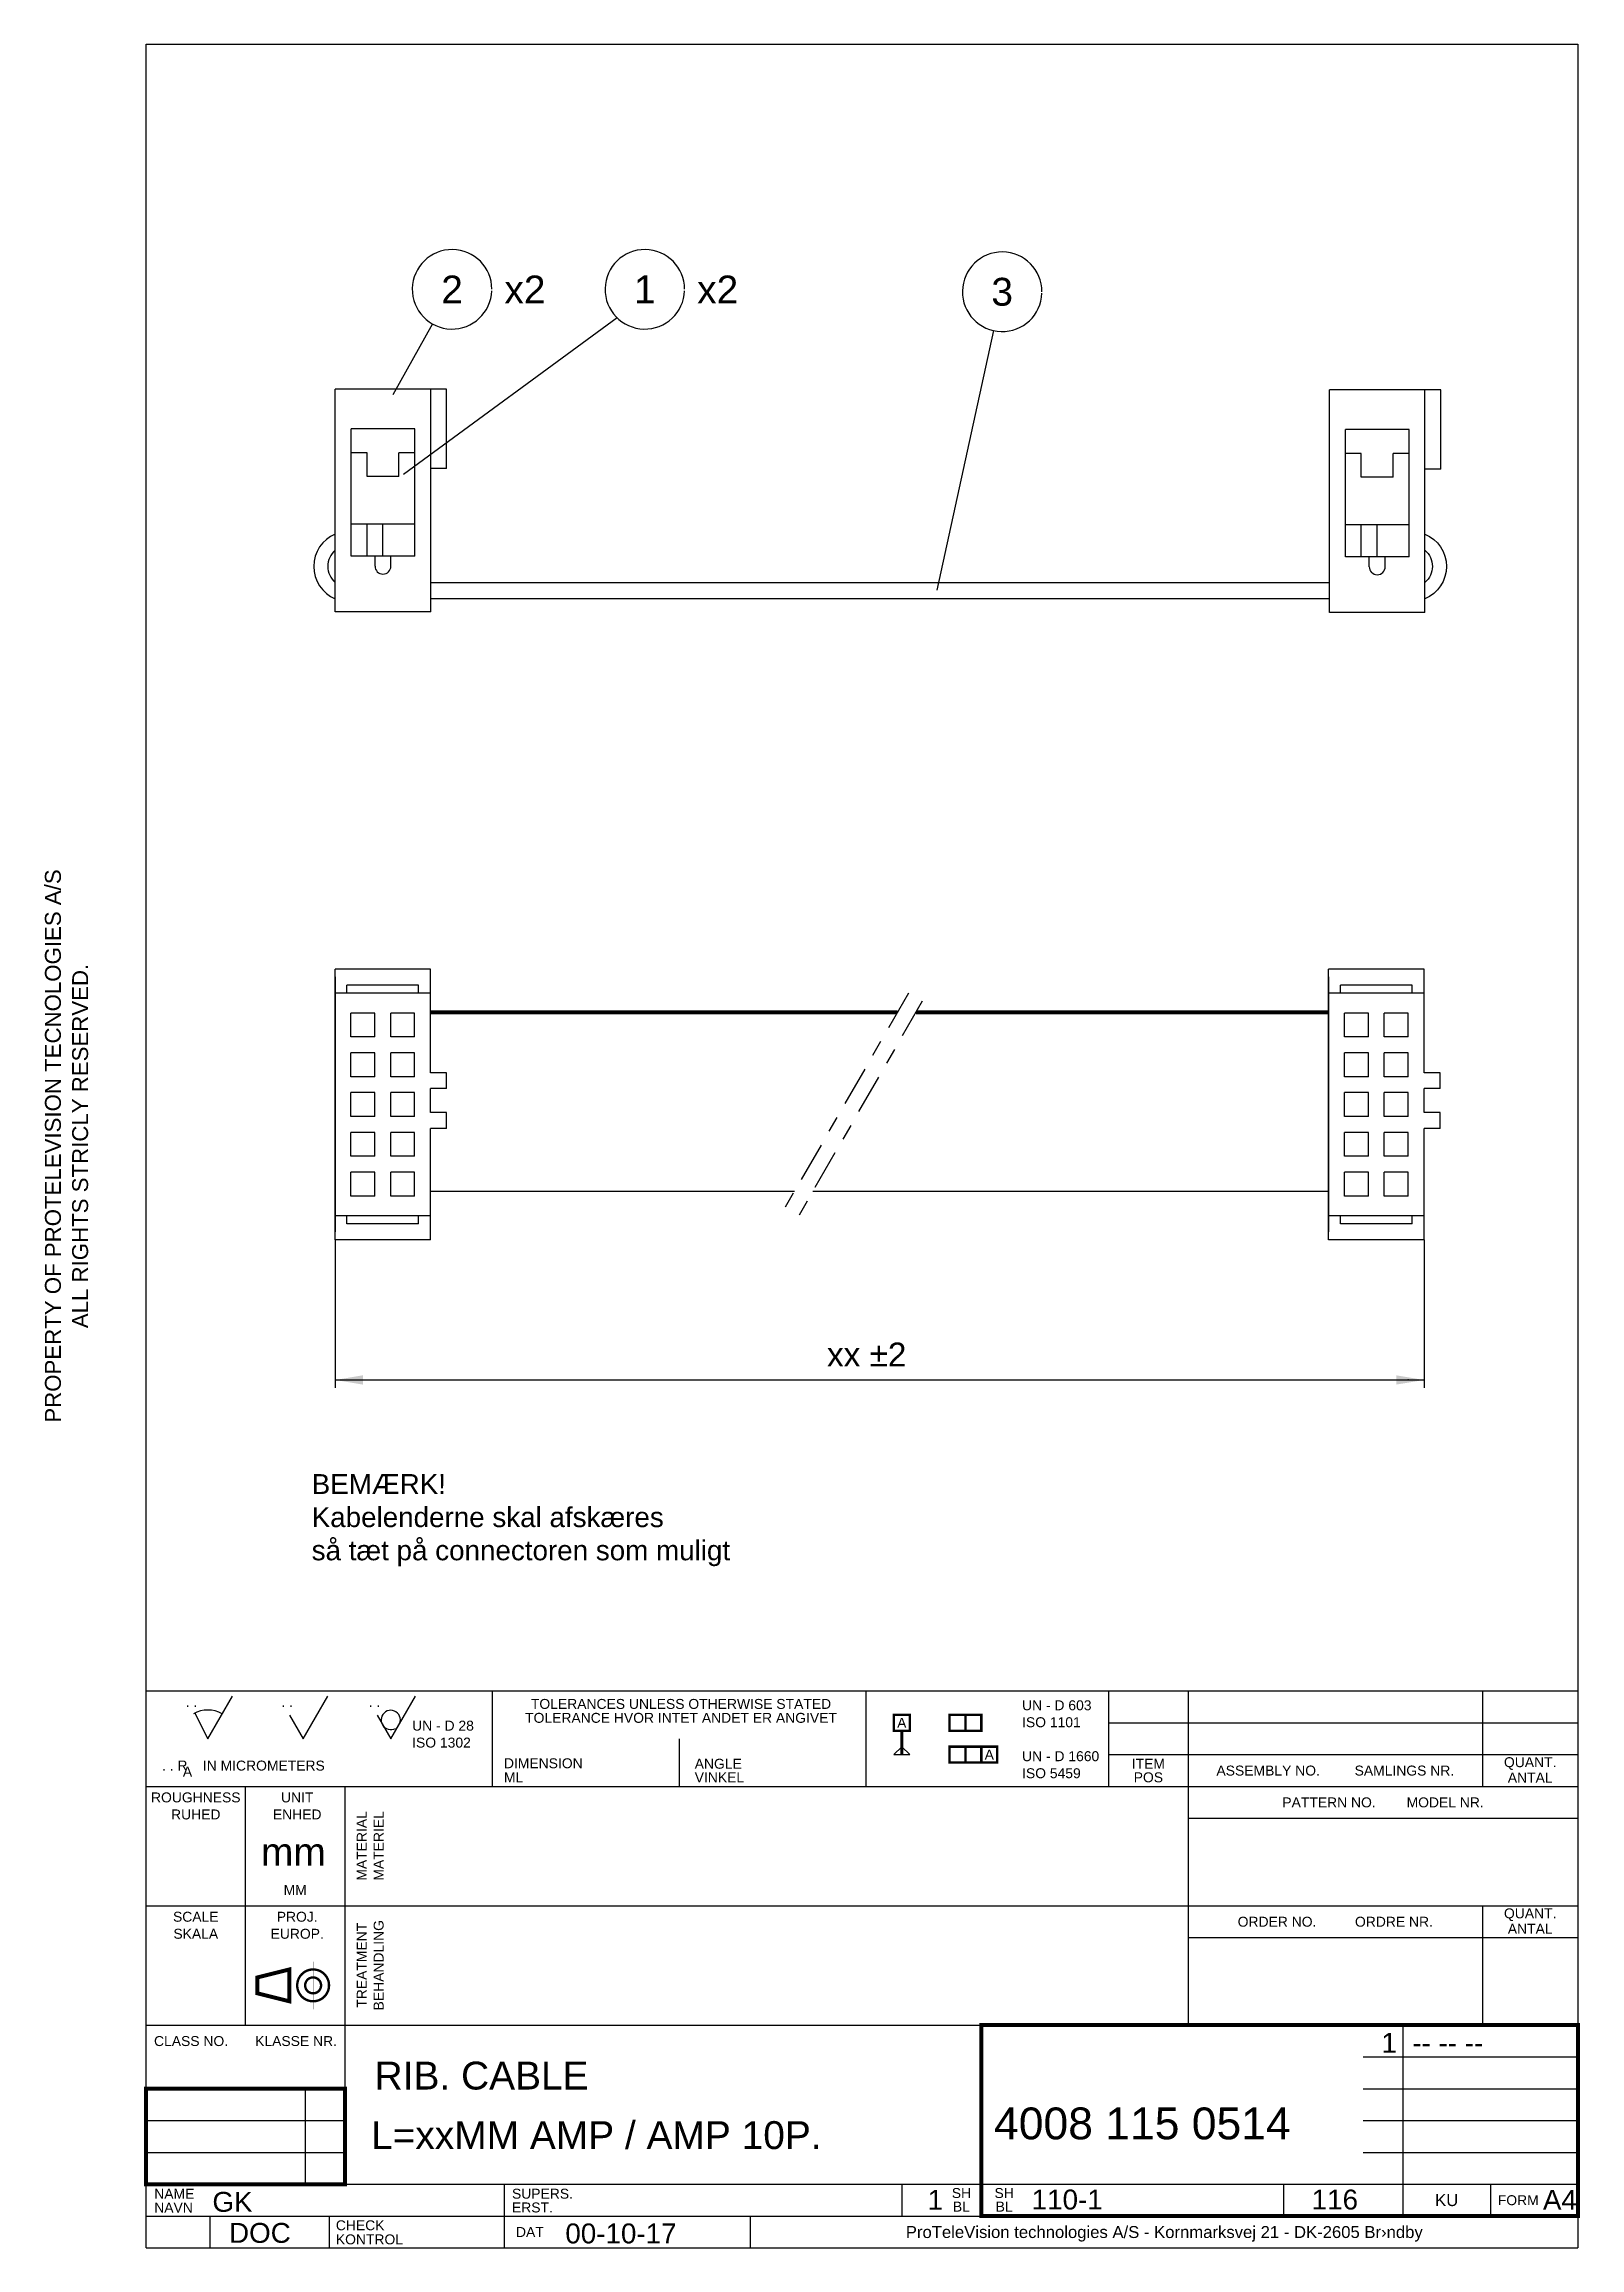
# Model space of a CAD drawing. Extents: x 7 to 200, y 10 to 287.
import ezdxf
from ezdxf.enums import TextEntityAlignment as Align

# ---------------------------------------------------------------- set-up
doc = ezdxf.new("R2010")
doc.units = 0
doc.header["$MEASUREMENT"] = 0
doc.linetypes.add('CENT', pattern=[11, 5, -2, 2, -2])
doc.linetypes.add('CENTER', pattern=[2, 1.25, -0.25, 0.25, -0.25])
doc.layers.add('110-1', color=10, linetype='CONTINUOUS')
doc.layers.add('110-1M', color=3, linetype='CONTINUOUS')
doc.styles.get("Standard").update_dxf_attribs({"font": ''})
doc.styles.get('Standard').set_extended_font_data('Arial')

# ---------------------------------------------------------------- blocks, each defined once
blk = doc.blocks.new('ACAD0774')
at = {"layer": '110-1M'}
for radius, start, end in [(4.4, 112.5396, 247.4604), (2.63, 129.8499, 230.1501)]:
    blk.add_arc((45.47, 238.75), radius, start, end, dxfattribs=at)

msp = doc.modelspace()

# ---------------------------------------------------------------- linework, layer by layer
at = {"layer": '110-1', "color": 1, "linetype": 'ByBlock'}
for p, q in [((43.76, 136.71), (43.76, 118.09)), ((180.65, 136.71), (180.65, 118.09)), ((43.76, 119.09), (180.65, 119.09))]:
    msp.add_line(p, q, dxfattribs=at)
at = {"layer": '110-1'}
for p, q in [((45, 67), (45, 50)), ((65, 18), (65, 14)), ((43, 14), (43, 10))]:
    msp.add_line(p, q, dxfattribs=at)
for points in [[(20, 10), (20, 287), (200, 287), (200, 10)], [(20, 80), (200, 80)], [(26.15, 77.23), (27.75, 74), (30.87, 79.37)], [(38.04, 76.97), (39.75, 74), (42.87, 79.37)], [(49.04, 76.97), (50.75, 74), (53.87, 79.37)], [(63.5, 80), (63.5, 68)], [(110.5, 80), (110.5, 68)], [(141, 80), (141, 68)], [(151, 80), (151, 38)], [(188, 80), (188, 68)], [(141, 76), (200, 76)], [(87, 74), (87, 68)], [(141, 72), (200, 72)], [(20, 68), (200, 68)], [(32.5, 38), (32.5, 68)], [(45, 68), (45, 18)], [(151.09, 64.01), (200.09, 64.01)], [(20, 53), (200, 53)], [(188, 53), (188, 38)], [(151, 49), (200, 49)], [(20, 38), (200, 38)], [(178, 38), (178, 14)], [(173, 34), (200, 34)], [(40, 30), (40, 18)], [(173, 30), (200, 30)], [(20, 26), (45, 26)], [(173, 26), (200, 26)], [(20, 22), (45, 22)], [(173, 22), (200, 22)], [(20, 18), (200, 18)], [(65, 18), (65, 10)], [(115, 18), (115, 14)], [(125, 18), (125, 14)], [(163, 18), (163, 14)], [(189, 18), (189, 14)], [(20, 14), (200, 14)], [(28, 14), (28, 10)], [(43, 14), (43, 10)], [(96, 10), (96, 14)], [(20, 10), (200, 10)]]:
    msp.add_lwpolyline(points, dxfattribs=at)
at = {"layer": '110-1', "color": 1}
for points in [[(79.23, 252.58), (52.36, 232.89)], [(56.02, 251.82), (51.02, 242.93)]]:
    msp.add_lwpolyline(points, dxfattribs=at)
at = {"layer": '110-1'}
for points, const_width in [([(114, 77), (116, 77), (116, 75), (114, 75)], 0.3), ([(121, 75), (123, 75), (123, 77), (121, 77)], 0.3), ([(123, 75), (125, 75), (125, 77), (123, 77)], 0.3), ([(121, 71), (123, 71), (123, 73), (121, 73)], 0.3), ([(123, 71), (125, 71), (125, 73), (123, 73)], 0.3), ([(125, 73), (127, 73), (127, 71), (125, 71)], 0.3), ([(125, 14), (200, 14), (200, 38), (125, 38)], 0.5)]:
    msp.add_lwpolyline(points, close=True, dxfattribs=dict(at, const_width=const_width))
for points, const_width in [([(115, 75), (115, 72)], 0.4), ([(34, 42), (38, 41), (38, 45), (34, 44), (34, 42)], 0.5), ([(20, 18), (45, 18), (45, 30), (20, 30), (20, 18)], 0.5)]:
    msp.add_lwpolyline(points, dxfattribs=dict(at, const_width=const_width))
msp.add_lwpolyline([(114, 72), (116, 72), (115, 73)], close=True, dxfattribs=at)
at = {"layer": '110-1', "color": 13, "const_width": 0.3}
for points in [[(39, 43, 1), (43, 43, 1)], [(40, 43, 1), (42, 43, 1)]]:
    msp.add_lwpolyline(points, format="xyb", close=True, dxfattribs=at)
at = {"layer": '110-1', "color": 2, "linetype": 'CENTER', "const_width": 0.02}
for points in [[(41, 46), (41, 40)], [(33, 43), (44, 43)]]:
    msp.add_lwpolyline(points, dxfattribs=at)
at = {"layer": '110-1', "color": 3}
for centre in [(58.47, 256.18), (82.7, 256.18)]:
    msp.add_arc(centre, 5, 0, 357.9436, dxfattribs=at)
at = {"layer": '110-1'}
for centre, radius, start, end in [((27.75, 74), 3.61, 59.8382, 119.8382), ((50.76, 76.36), 1.21, 306.4848, 299.2477)]:
    msp.add_arc(centre, radius, start, end, dxfattribs=at)
at = {"layer": '110-1', "color": 1, "linetype": 'ByBlock'}
msp.add_point((178.66, 119.09), dxfattribs=at)
msp.add_point((178.66, 119.09), dxfattribs=at)
for points in [[(47.26, 119.68), (47.26, 118.51), (43.76, 119.09)], [(177.15, 119.68), (177.15, 118.51), (180.65, 119.09)]]:
    msp.add_solid(points, dxfattribs=at)
at = {"layer": '110-1M', "color": 3}
for p, q in [((43.78, 215.64), (43.78, 243.64)), ((57.78, 243.64), (43.78, 243.64)), ((55.78, 215.64), (55.78, 243.64)), ((57.78, 233.64), (57.78, 243.64)), ((168.77, 215.56), (168.77, 243.56)), ((182.77, 243.56), (168.77, 243.56)), ((180.77, 215.56), (180.77, 243.56)), ((182.77, 233.56), (182.77, 243.56)), ((45.78, 222.64), (45.78, 238.64)), ((53.78, 238.64), (45.78, 238.64)), ((53.78, 222.64), (53.78, 238.64)), ((170.77, 222.56), (170.77, 238.56)), ((178.77, 238.56), (170.77, 238.56)), ((178.77, 222.56), (178.77, 238.56)), ((47.78, 235.64), (45.78, 235.64)), ((47.78, 232.64), (47.78, 235.64)), ((53.78, 235.64), (51.78, 235.64)), ((51.78, 232.64), (51.78, 235.64)), ((172.77, 235.56), (170.77, 235.56)), ((172.77, 232.56), (172.77, 235.56)), ((178.77, 235.56), (176.77, 235.56)), ((176.77, 232.56), (176.77, 235.56)), ((57.78, 233.64), (55.78, 233.64)), ((182.77, 233.56), (180.77, 233.56)), ((51.78, 232.64), (47.78, 232.64)), ((176.77, 232.56), (172.77, 232.56)), ((53.78, 226.64), (45.78, 226.64)), ((47.78, 222.64), (47.78, 226.64)), ((49.78, 222.64), (49.78, 226.64)), ((178.77, 226.56), (170.77, 226.56)), ((172.77, 222.56), (172.77, 226.56)), ((174.77, 222.56), (174.77, 226.56)), ((53.78, 222.64), (45.78, 222.64)), ((178.77, 222.56), (170.77, 222.56)), ((55.78, 215.64), (43.78, 215.64)), ((180.77, 215.56), (168.77, 215.56)), ((43.76, 136.71), (43.76, 170.71)), ((55.76, 170.71), (43.76, 170.71)), ((55.76, 157.71), (55.76, 170.71)), ((55.76, 157.71), (55.76, 170.71)), ((168.66, 136.71), (168.66, 170.71)), ((180.66, 170.71), (168.66, 170.71)), ((180.66, 157.71), (180.66, 170.71)), ((180.66, 157.71), (180.66, 170.71)), ((55.76, 167.71), (43.76, 167.71)), ((45.26, 167.71), (43.76, 167.71)), ((54.26, 168.71), (45.26, 168.71)), ((45.26, 167.71), (45.26, 168.71)), ((54.26, 167.71), (54.26, 168.71)), ((55.76, 167.71), (54.26, 167.71)), ((180.66, 167.71), (168.66, 167.71)), ((170.16, 167.71), (168.66, 167.71)), ((179.16, 168.71), (170.16, 168.71)), ((170.16, 167.71), (170.16, 168.71)), ((179.16, 167.71), (179.16, 168.71)), ((180.66, 167.71), (179.16, 167.71)), ((48.76, 165.21), (45.76, 165.21)), ((45.76, 162.21), (45.76, 165.21)), ((48.76, 162.21), (48.76, 165.21)), ((53.76, 165.21), (50.76, 165.21)), ((50.76, 162.21), (50.76, 165.21)), ((53.76, 162.21), (53.76, 165.21)), ((173.66, 165.21), (170.66, 165.21)), ((170.66, 162.21), (170.66, 165.21)), ((173.66, 162.21), (173.66, 165.21)), ((178.66, 165.21), (175.66, 165.21)), ((175.66, 162.21), (175.66, 165.21)), ((178.66, 162.21), (178.66, 165.21)), ((48.76, 162.21), (45.76, 162.21)), ((53.76, 162.21), (50.76, 162.21)), ((173.66, 162.21), (170.66, 162.21)), ((178.66, 162.21), (175.66, 162.21)), ((48.76, 160.21), (45.76, 160.21)), ((45.76, 157.21), (45.76, 160.21)), ((48.76, 157.21), (48.76, 160.21)), ((53.76, 160.21), (50.76, 160.21)), ((50.76, 157.21), (50.76, 160.21)), ((53.76, 157.21), (53.76, 160.21)), ((170.66, 157.21), (170.66, 160.21)), ((173.66, 160.21), (170.66, 160.21)), ((173.66, 157.21), (173.66, 160.21)), ((178.66, 160.21), (175.66, 160.21)), ((175.66, 157.21), (175.66, 160.21)), ((178.66, 157.21), (178.66, 160.21)), ((48.76, 157.21), (45.76, 157.21)), ((48.76, 155.21), (45.76, 155.21)), ((45.76, 152.21), (45.76, 155.21)), ((48.76, 152.21), (48.76, 155.21)), ((53.76, 157.21), (50.76, 157.21)), ((53.76, 155.21), (50.76, 155.21)), ((50.76, 152.21), (50.76, 155.21)), ((53.76, 152.21), (53.76, 155.21)), ((57.76, 157.71), (55.76, 157.71)), ((55.76, 152.71), (55.76, 155.71)), ((55.76, 152.71), (55.76, 155.71)), ((57.76, 155.71), (55.76, 155.71)), ((57.76, 155.71), (57.76, 157.71)), ((173.66, 157.21), (170.66, 157.21)), ((173.66, 155.21), (170.66, 155.21)), ((170.66, 152.21), (170.66, 155.21)), ((173.66, 152.21), (173.66, 155.21)), ((178.66, 157.21), (175.66, 157.21)), ((178.66, 155.21), (175.66, 155.21)), ((175.66, 152.21), (175.66, 155.21)), ((178.66, 152.21), (178.66, 155.21)), ((182.66, 157.71), (180.66, 157.71)), ((182.66, 155.71), (180.66, 155.71)), ((180.66, 152.71), (180.66, 155.71)), ((180.66, 152.71), (180.66, 155.71)), ((182.66, 155.71), (182.66, 157.71)), ((57.76, 152.71), (55.76, 152.71)), ((57.76, 150.71), (57.76, 152.71)), ((182.66, 152.71), (180.66, 152.71)), ((182.66, 150.71), (182.66, 152.71)), ((48.76, 152.21), (45.76, 152.21)), ((48.76, 150.21), (45.76, 150.21)), ((45.76, 147.21), (45.76, 150.21)), ((48.76, 147.21), (48.76, 150.21)), ((53.76, 152.21), (50.76, 152.21)), ((53.76, 150.21), (50.76, 150.21)), ((50.76, 147.21), (50.76, 150.21)), ((53.76, 147.21), (53.76, 150.21)), ((55.76, 136.71), (55.76, 150.71)), ((55.76, 138.71), (55.76, 150.71)), ((57.76, 150.71), (55.76, 150.71)), ((173.66, 152.21), (170.66, 152.21)), ((170.66, 147.21), (170.66, 150.21)), ((173.66, 150.21), (170.66, 150.21)), ((173.66, 147.21), (173.66, 150.21)), ((178.66, 152.21), (175.66, 152.21)), ((175.66, 147.21), (175.66, 150.21)), ((178.66, 150.21), (175.66, 150.21)), ((178.66, 147.21), (178.66, 150.21)), ((180.66, 138.71), (180.66, 150.71)), ((180.66, 136.71), (180.66, 150.71)), ((182.66, 150.71), (180.66, 150.71)), ((48.76, 147.21), (45.76, 147.21)), ((53.76, 147.21), (50.76, 147.21)), ((173.66, 147.21), (170.66, 147.21)), ((178.66, 147.21), (175.66, 147.21)), ((48.76, 145.21), (45.76, 145.21)), ((45.76, 142.21), (45.76, 145.21)), ((48.76, 142.21), (48.76, 145.21)), ((50.76, 142.21), (50.76, 145.21)), ((53.76, 145.21), (50.76, 145.21)), ((53.76, 142.21), (53.76, 145.21)), ((173.66, 145.21), (170.66, 145.21)), ((170.66, 142.21), (170.66, 145.21)), ((173.66, 142.21), (173.66, 145.21)), ((178.66, 145.21), (175.66, 145.21)), ((175.66, 142.21), (175.66, 145.21)), ((178.66, 142.21), (178.66, 145.21)), ((48.76, 142.21), (45.76, 142.21)), ((53.76, 142.21), (50.76, 142.21)), ((173.66, 142.21), (170.66, 142.21)), ((178.66, 142.21), (175.66, 142.21)), ((55.76, 139.71), (43.76, 139.71)), ((45.26, 139.71), (43.76, 139.71)), ((45.26, 138.71), (45.26, 139.71)), ((54.26, 138.71), (45.26, 138.71)), ((54.26, 138.71), (54.26, 139.71)), ((55.76, 139.71), (54.26, 139.71)), ((180.66, 139.71), (168.66, 139.71)), ((170.16, 139.71), (168.66, 139.71)), ((170.16, 138.71), (170.16, 139.71)), ((179.16, 138.71), (170.16, 138.71)), ((180.66, 139.71), (179.16, 139.71)), ((179.16, 138.71), (179.16, 139.71)), ((55.76, 136.71), (43.76, 136.71)), ((180.66, 136.71), (168.66, 136.71))]:
    msp.add_line(p, q, dxfattribs=at)
at = {"layer": '110-1M', "linetype": 'ByBlock'}
for p, q in [((55.78, 219.33), (168.77, 219.33)), ((55.78, 217.33), (168.77, 217.33))]:
    msp.add_line(p, q, dxfattribs=at)
at = {"layer": '110-1M'}
for p, q in [((43.76, 169.71), (43.76, 137.71)), ((168.66, 169.71), (168.66, 137.71))]:
    msp.add_line(p, q, dxfattribs=at)
at = {"layer": '110-1M', "color": 1}
msp.add_lwpolyline([(126.55, 250.99), (119.42, 218.37)], dxfattribs=at)
at = {"layer": '110-1M'}
for points in [[(48.78, 221.39), (48.78, 222.64)], [(50.78, 221.39), (50.78, 222.64)], [(173.77, 221.31), (173.77, 222.56)], [(175.77, 221.31), (175.77, 222.56)], [(55.76, 142.81), (101.5, 142.81)], [(103.81, 142.81), (168.66, 142.81)]]:
    msp.add_lwpolyline(points, dxfattribs=at)
at = {"layer": '110-1M', "color": 1, "linetype": 'CENT'}
for points in [[(115.83, 167.69), (100.05, 140.29)], [(117.56, 166.69), (101.78, 139.29)]]:
    msp.add_lwpolyline(points, dxfattribs=at)
at = {"layer": '110-1M', "color": 1, "lineweight": 50, "const_width": 0.5}
for points in [[(55.76, 165.31), (114.46, 165.31)], [(116.77, 165.31), (168.66, 165.31)]]:
    msp.add_lwpolyline(points, dxfattribs=at)
at = {"layer": '110-1M', "color": 3}
msp.add_arc((127.62, 255.87), 5, 0, 357.9436, dxfattribs=at)
at = {"layer": '110-1M'}
for centre in [(49.78, 221.39), (174.77, 221.31)]:
    msp.add_arc(centre, 1, 180, 0, dxfattribs=at)
at = {"layer": '110-1M', "linetype": 'ByBlock'}
for p in [(43.76, 169.71), (43.76, 169.71), (43.76, 169.71), (168.66, 169.71), (168.66, 169.71), (168.66, 169.71)]:
    msp.add_point(p, dxfattribs=at)

# ---------------------------------------------------------------- block references
at = {"layer": '110-1'}
msp.add_blockref('ACAD0774', (0, -17.4), dxfattribs=at)
at = {"layer": '110-1', "xscale": -1}
msp.add_blockref('ACAD0774', (224.55, -17.4), dxfattribs=at)

# ---------------------------------------------------------------- texts
at = {"layer": '110-1', "color": 1}
for s, p in [('2', (58.47, 256.18)), ('x2', (67.63, 256.18)), ('1', (82.7, 256.18)), ('x2', (91.86, 256.18))]:
    msp.add_text(s, height=3.5, dxfattribs=at).set_placement(p, align=Align.MIDDLE)
at = {"layer": '110-1'}
for s, p in [('PROPERTY OF PROTELEVISION TECNOLOGIES A/S', (9.29, 148.5)), ('ALL RIGHTS STRICLY RESERVED.', (12.71, 148.5))]:
    msp.add_text(s, height=2, rotation=90, dxfattribs=at).set_placement(p, align=Align.CENTER)
for s, height, p in [('xx ±2', 3, (105.6, 120.79)), ('. .', 1.25, (25, 78)), ('. .', 1.25, (37, 78)), ('. .', 1.25, (48, 78)), ('UN - D 603', 1.25, (130.12, 77.58)), ('UN - D 28', 1.25, (53.45, 75.02)), ('ISO 1101', 1.25, (130.12, 75.45)), ('ISO 1302 ', 1.25, (53.45, 72.89)), ('UN - D 1660', 1.25, (130.12, 71.18)), ('. . R    IN MICROMETERS', 1.25, (22, 70)), ('A', 1.25, (24.63, 69.24)), ('DIMENSION', 1.25, (64.99, 70.29)), ('ML', 1.25, (64.99, 68.52)), ('ANGLE', 1.25, (88.97, 70.23)), ('VINKEL', 1.25, (88.97, 68.52)), ('ISO 5459', 1.25, (130.12, 69.04)), ('NAME', 1.25, (21.03, 16.18)), ('SUPERS.', 1.25, (66, 16.19)), ('NAVN', 1.25, (21.03, 14.44)), ('ERST.', 1.25, (66, 14.46)), ('CHECK', 1.25, (43.86, 12.22)), ('KONTROL', 1.25, (43.86, 10.45))]:
    msp.add_text(s, height=height, dxfattribs=at).set_placement(p)
for s, p in [('TOLERANCES UNLESS OTHERWISE STATED', (87.25, 77.75)), ('TOLERANCE HVOR INTET ANDET ER ANGIVET', (87.25, 76)), ('ROUGHNESS', (26.25, 66)), ('UNIT', (39, 66)), ('RUHED', (26.25, 63.86)), ('ENHED', (39, 63.86)), ('MM', (38.75, 54.37)), ('SCALE', (26.25, 51)), ('SKALA', (26.25, 48.86)), ('EUROP.', (39, 48.86)), ('PROJ.', (39, 51))]:
    msp.add_text(s, height=1.25, dxfattribs=at).set_placement(p, align=Align.CENTER)
for s, height, p in [('A', 1.25, (115, 76)), ('A', 1.25, (126, 72)), ('ITEM', 1.25, (146, 70.85)), ('POS', 1.25, (146, 69.15)), ('ASSEMBLY NO.         SAMLINGS NR.', 1.25, (169.5, 70)), ('QUANT.', 1.25, (194, 70.89)), ('ANTAL', 1.25, (194, 69.11)), ('PATTERN NO.        MODEL NR.', 1.25, (175.5, 66)), ('QUANT.', 1.25, (194, 51.89)), ('ORDER NO.          ORDRE NR.', 1.25, (169.5, 51)), ('ANTAL', 1.25, (194, 50.11)), ('CLASS NO.       KLASSE NR.', 1.25, (32.5, 36)), ('SH', 1.25, (122.5, 16.9)), ('SH', 1.25, (127.87, 16.9)), ('KU', 1.5, (183.5, 16)), ('FORM', 1.25, (192.5, 16)), ('BL', 1.25, (122.5, 15.19)), ('BL', 1.25, (127.87, 15.19)), ('DAT', 1.25, (68.25, 12)), ('ProTeleVision technologies A/S - Kornmarksvej 21 - DK-2605 Br›ndby', 1.5, (148, 11.81))]:
    msp.add_text(s, height=height, dxfattribs=at).set_placement(p, align=Align.MIDDLE)
for s, p in [('MATERIAL', (47.11, 60.53)), ('MATERIEL', (49.24, 60.53)), ('TREATMENT', (47.11, 45.53)), ('BEHANDLING', (49.24, 45.53))]:
    msp.add_text(s, height=1.25, rotation=90, dxfattribs=at).set_placement(p, align=Align.MIDDLE)
at = {"layer": '110-1', "color": 14}
for s, p in [('1  -- -- --', (175.3, 34.53)), ('A4', (195.6, 14.8))]:
    msp.add_text(s, height=2.5, dxfattribs=at).set_placement(p)
at = {"layer": '110-1', "color": 3}
msp.add_text('4008 115 0514', height=4, dxfattribs=at).set_placement((126.6, 23.65))
at = {"layer": '110-1', "color": 10}
for s, p in [('GK', (28.34, 14.54)), ('1', (118.25, 14.8)), ('110-1', (131.33, 14.83)), ('116', (166.53, 14.83)), ('DOC', (30.43, 10.64)), ('00-10-17', (72.71, 10.57))]:
    msp.add_text(s, height=2.5, dxfattribs=at).set_placement(p)
at = {"layer": '110-1M', "color": 1}
msp.add_text('3', height=3.5, dxfattribs=at).set_placement((127.62, 255.87), align=Align.MIDDLE)
at = {"layer": '110-1M'}
for s, height, p in [('BEMÆRK!', 2.5, (40.82, 104.76)), ('Kabelenderne skal afskæres', 2.5, (40.82, 100.6)), ('så tæt på connectoren som muligt', 2.5, (40.82, 96.43)), ('mm', 3.5, (34.45, 58.03)), ('1  -- -- --', 2.5, (175.3, 34.53)), ('RIB. CABLE', 3.5, (48.73, 29.91)), ('L=xxMM AMP / AMP 10P. ', 3.5, (48.28, 22.43)), ('1', 2.5, (118.25, 14.8)), ('110-1', 2.5, (131.33, 14.83)), ('A4', 2.5, (195.6, 14.8))]:
    msp.add_text(s, height=height, dxfattribs=at).set_placement(p)

doc.saveas('drawing.dxf')
